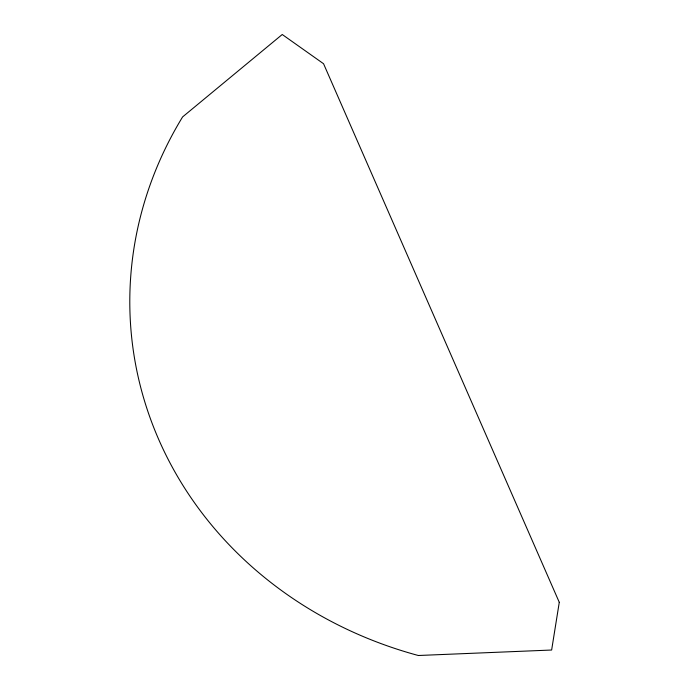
<?xml version="1.0" encoding="UTF-8"?>
<svg xmlns="http://www.w3.org/2000/svg" width="690" height="690" viewBox="0 0 690 690"><rect width="100%" height="100%" fill="white"/><g stroke="black" fill="none" stroke-linecap="round" stroke-linejoin="round"><path stroke-width="1.03" d="M559.271 602.31L551.638 650.023L418.33 655.5A410.886 374.774 -5 0 1 182.6 116.921L282.236 34.5L323.55 63.73L559.271 602.31"/></g></svg>
